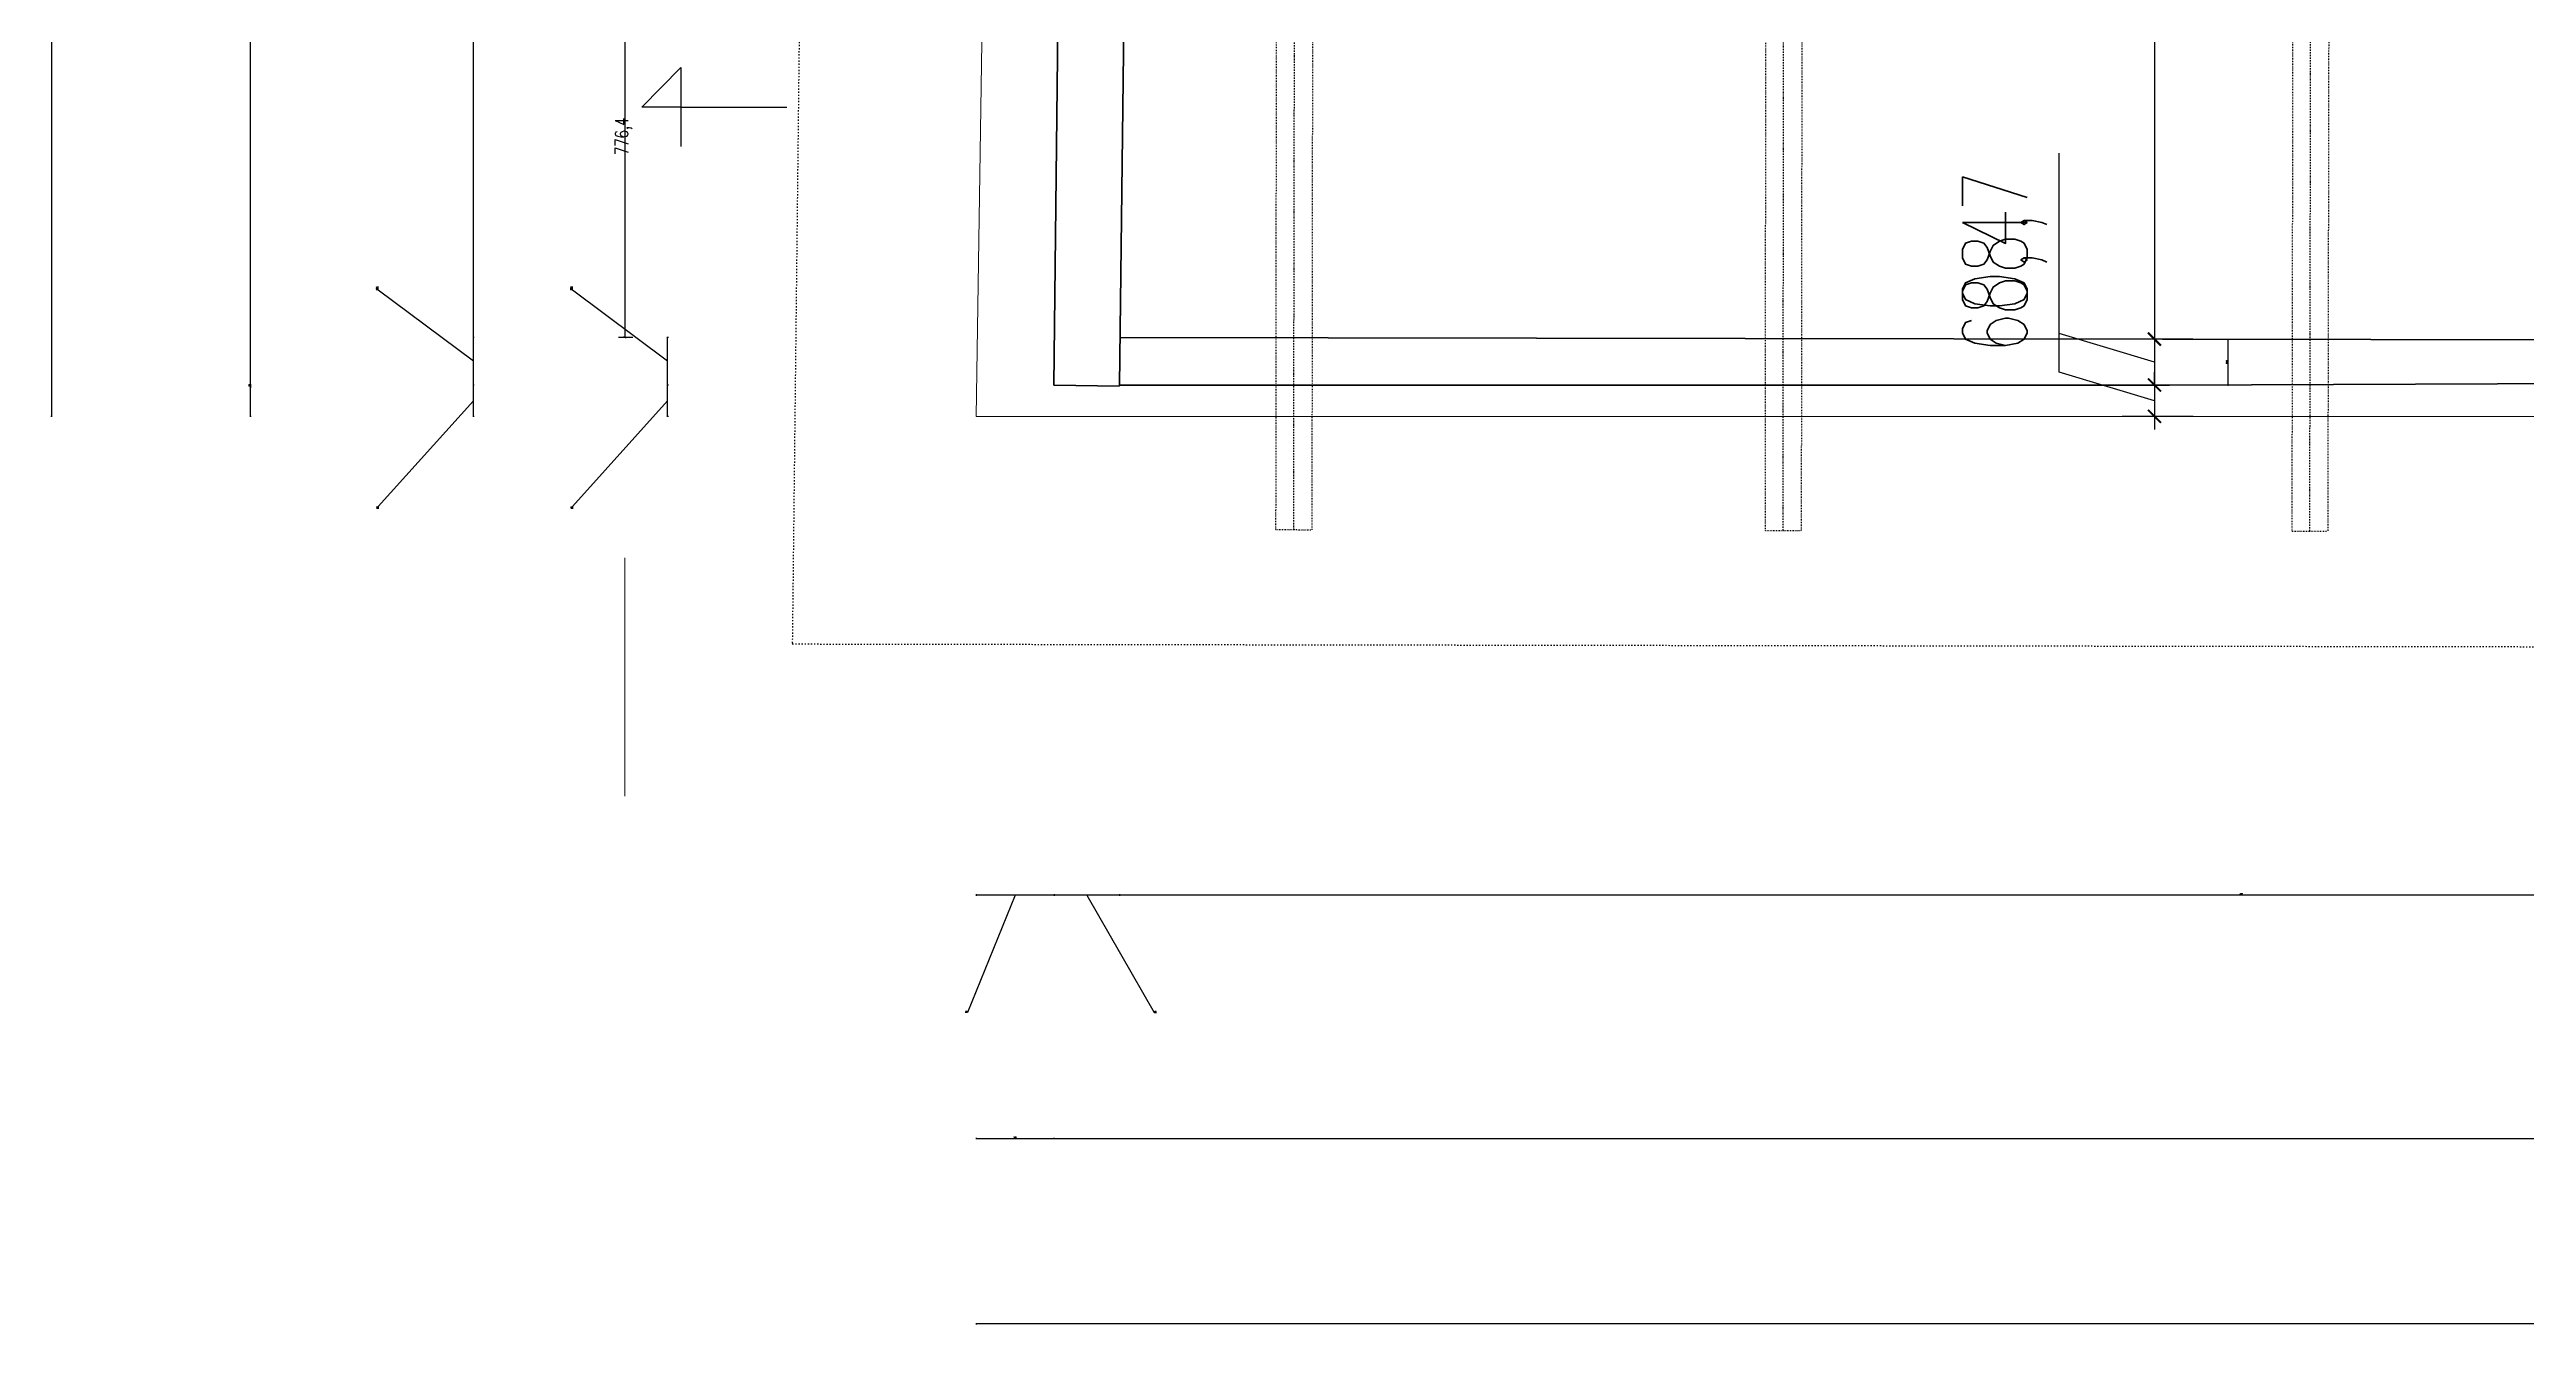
# Model space of a CAD drawing. Header units: millimetres. Extents: x -324080 to 120693, y -32448 to 53734.
# Drawn here: x -216183 to -211400, y -6174 to -3713 of the extents above; entities that cross this region are included whole.
import ezdxf

# ---------------------------------------------------------------- set-up
doc = ezdxf.new("R2010")
doc.units = ezdxf.units.MM
doc.linetypes.add('ACAD_ISO03W100', pattern=[30, 12, -18])
doc.linetypes.add('KRESKAKROPKA', pattern=[25.4, 12.7, -6.35, 0, -6.35])
doc.layers.add('przerywana', color=7, linetype='ACAD_ISO03W100')
doc.layers.add('wymiary', color=253, linetype='Continuous', lineweight=5)
doc.layers.add('ściany', color=5, linetype='Continuous', lineweight=50)
doc.styles.add('Opisowy', font='simplex.shx', dxfattribs={"width": 0.75, "height": 2.5})
doc.dimstyles.new('Opisowy', dxfattribs={"dimscale": 0, "dimtxt": 2.5, "dimasz": 0.5, "dimexe": 1.25, "dimexo": 0.625, "dimtad": 1, "dimdec": 1, "dimtxsty": 'Opisowy', "dimblk": 'ARCHTICK', "dimcen": 1, "dimadec": 0, "dimazin": 0, "dimtfac": 1, "dimtdec": 1, "dimtmove": 0, "dimatfit": 3, "dimfxl": 1.5, "dimfxlon": 1, "dimarcsym": 0})

# ---------------------------------------------------------------- blocks, each defined once
blk = doc.blocks.new('_ArchTick')
at = {"color": 0, "linetype": 'ByBlock', "const_width": 0.15}
blk.add_lwpolyline([(-0.5, -0.5), (0.5, 0.5)], dxfattribs=at)
blk = doc.blocks.new('*D1052')
at = {"layer": 'Defpoints', "color": 0}
for p in [(-214116.7, -4055.8), (-209784.1, -4138.3), (-214116.7, -5345.3)]:
    blk.add_point(p, dxfattribs=at)
at = {"layer": 'wymiary', "color": 0, "lineweight": -2}
for p, q in [((-214116.7, -5343.8), (-214116.7, -5346.5)), ((-209784.1, -5345.3), (-214116.7, -5345.3)), ((-209784.1, -5343.8), (-209784.1, -5346.5))]:
    blk.add_line(p, q, dxfattribs=at)
at = {"layer": 'wymiary', "color": 0, "lineweight": -2, "xscale": 0.5, "yscale": 0.5, "zscale": 0.5, "rotation": 180}
blk.add_blockref('_ArchTick', (-214116.7, -5345.3), dxfattribs=at)
at = {"layer": 'wymiary', "color": 0, "lineweight": -2, "xscale": 0.5, "yscale": 0.5, "zscale": 0.5}
blk.add_blockref('_ArchTick', (-209784.1, -5345.3), dxfattribs=at)
at = {"layer": 'wymiary', "color": 0, "lineweight": 5, "insert": (-211950.4, -5343.4), "char_height": 2.5, "attachment_point": 5, "style": 'Opisowy'}
blk.add_mtext('867', dxfattribs=at)
blk = doc.blocks.new('*D1054')
at = {"layer": 'Defpoints', "color": 0}
for p in [(-214116.7, -4055.8), (-214242.8, -4148.3), (-214242.8, -5345.3)]:
    blk.add_point(p, dxfattribs=at)
at = {"layer": 'wymiary', "color": 0, "lineweight": -2}
for p, q in [((-214242.8, -5343.8), (-214242.8, -5346.5)), ((-214116.7, -5345.3), (-214242.8, -5345.3)), ((-214179.8, -5345.3), (-214049.4, -5572.2)), ((-214116.7, -5343.8), (-214116.7, -5346.5)), ((-214049.4, -5572.2), (-214045.1, -5572.2))]:
    blk.add_line(p, q, dxfattribs=at)
at = {"layer": 'wymiary', "color": 0, "lineweight": -2, "xscale": 0.5, "yscale": 0.5, "zscale": 0.5, "rotation": 180}
blk.add_blockref('_ArchTick', (-214242.8, -5345.3), dxfattribs=at)
at = {"layer": 'wymiary', "color": 0, "lineweight": -2, "xscale": 0.5, "yscale": 0.5, "zscale": 0.5}
blk.add_blockref('_ArchTick', (-214116.7, -5345.3), dxfattribs=at)
at = {"layer": 'wymiary', "color": 0, "lineweight": 5, "insert": (-214047.2, -5570.3), "char_height": 2.5, "attachment_point": 5, "style": 'Opisowy'}
blk.add_mtext('25', dxfattribs=at)
blk = doc.blocks.new('*D1056')
at = {"layer": 'Defpoints', "color": 0}
for p in [(-214242.8, -4148.3), (-214393.5, -4208.3), (-214393.5, -5345.3)]:
    blk.add_point(p, dxfattribs=at)
at = {"layer": 'wymiary', "color": 0, "lineweight": -2}
for p, q in [((-214318.2, -5345.3), (-214410.2, -5572.2)), ((-214393.5, -5343.8), (-214393.5, -5346.5)), ((-214242.8, -5345.3), (-214393.5, -5345.3)), ((-214242.8, -5343.8), (-214242.8, -5346.5)), ((-214410.2, -5572.2), (-214414.5, -5572.2))]:
    blk.add_line(p, q, dxfattribs=at)
at = {"layer": 'wymiary', "color": 0, "lineweight": -2, "xscale": 0.5, "yscale": 0.5, "zscale": 0.5, "rotation": 180}
blk.add_blockref('_ArchTick', (-214393.5, -5345.3), dxfattribs=at)
at = {"layer": 'wymiary', "color": 0, "lineweight": -2, "xscale": 0.5, "yscale": 0.5, "zscale": 0.5}
blk.add_blockref('_ArchTick', (-214242.8, -5345.3), dxfattribs=at)
at = {"layer": 'wymiary', "color": 0, "lineweight": 5, "insert": (-214412.4, -5570.3), "char_height": 2.5, "attachment_point": 5, "style": 'Opisowy'}
blk.add_mtext('30', dxfattribs=at)
blk = doc.blocks.new('*D1058')
at = {"layer": 'Defpoints', "color": 0}
for p in [(-214243.5, -4121.6), (-214393.5, -4181.6), (-214243.5, -5815.1)]:
    blk.add_point(p, dxfattribs=at)
at = {"layer": 'wymiary', "color": 0, "lineweight": -2}
for p, q in [((-214393.5, -5813.6), (-214393.5, -5816.3)), ((-214393.5, -5815.1), (-214243.5, -5815.1)), ((-214243.5, -5813.6), (-214243.5, -5816.3))]:
    blk.add_line(p, q, dxfattribs=at)
at = {"layer": 'wymiary', "color": 0, "lineweight": -2, "xscale": 0.5, "yscale": 0.5, "zscale": 0.5, "rotation": 180}
blk.add_blockref('_ArchTick', (-214393.5, -5815.1), dxfattribs=at)
at = {"layer": 'wymiary', "color": 0, "lineweight": -2, "xscale": 0.5, "yscale": 0.5, "zscale": 0.5}
blk.add_blockref('_ArchTick', (-214243.5, -5815.1), dxfattribs=at)
at = {"layer": 'wymiary', "color": 0, "lineweight": 5, "insert": (-214318.5, -5813.2), "char_height": 2.5, "attachment_point": 5, "style": 'Opisowy'}
blk.add_mtext('150', dxfattribs=at)
blk = doc.blocks.new('*D1059')
at = {"layer": 'Defpoints', "color": 0}
for p in [(-214243.5, -4121.6), (-204683.5, -4136.6), (-204683.5, -5815.1)]:
    blk.add_point(p, dxfattribs=at)
at = {"layer": 'wymiary', "color": 0, "lineweight": -2}
for p, q in [((-214243.5, -5813.6), (-214243.5, -5816.3)), ((-214243.5, -5815.1), (-204683.5, -5815.1)), ((-204683.5, -5813.6), (-204683.5, -5816.3))]:
    blk.add_line(p, q, dxfattribs=at)
at = {"layer": 'wymiary', "color": 0, "lineweight": -2, "xscale": 0.5, "yscale": 0.5, "zscale": 0.5, "rotation": 180}
blk.add_blockref('_ArchTick', (-214243.5, -5815.1), dxfattribs=at)
at = {"layer": 'wymiary', "color": 0, "lineweight": -2, "xscale": 0.5, "yscale": 0.5, "zscale": 0.5}
blk.add_blockref('_ArchTick', (-204683.5, -5815.1), dxfattribs=at)
at = {"layer": 'wymiary', "color": 0, "lineweight": 5, "insert": (-209463.5, -5813.2), "char_height": 2.5, "attachment_point": 5, "style": 'Opisowy'}
blk.add_mtext('9560', dxfattribs=at)
blk = doc.blocks.new('*D1061')
at = {"layer": 'Defpoints', "color": 0}
for p in [(-214393.5, -4290.4), (-204508.5, -4290.4), (-214393.5, -6172.7)]:
    blk.add_point(p, dxfattribs=at)
at = {"layer": 'wymiary', "color": 0, "lineweight": -2}
for p, q in [((-214393.5, -6171.2), (-214393.5, -6173.9)), ((-204508.5, -6172.7), (-214393.5, -6172.7)), ((-204508.5, -6171.2), (-204508.5, -6173.9))]:
    blk.add_line(p, q, dxfattribs=at)
at = {"layer": 'wymiary', "color": 0, "lineweight": -2, "xscale": 0.5, "yscale": 0.5, "zscale": 0.5, "rotation": 180}
blk.add_blockref('_ArchTick', (-214393.5, -6172.7), dxfattribs=at)
at = {"layer": 'wymiary', "color": 0, "lineweight": -2, "xscale": 0.5, "yscale": 0.5, "zscale": 0.5}
blk.add_blockref('_ArchTick', (-204508.5, -6172.7), dxfattribs=at)
at = {"layer": 'wymiary', "color": 0, "lineweight": 5, "insert": (-209451, -6170.8), "char_height": 2.5, "attachment_point": 5, "style": 'Opisowy'}
blk.add_mtext('9885', dxfattribs=at)
blk = doc.blocks.new('*D1062')
at = {"layer": 'Defpoints', "color": 0}
for p in [(-215364.3, -4361.4), (-214267.8, -4361.4), (-214418.5, -4421.4)]:
    blk.add_point(p, dxfattribs=at)
at = {"layer": 'wymiary', "color": 0, "lineweight": -2}
for p, q in [((-215364.3, -4391.4), (-215548, -4595.2)), ((-215362.8, -4361.4), (-215365.5, -4361.4)), ((-215364.3, -4421.4), (-215364.3, -4361.4)), ((-215362.8, -4421.4), (-215365.5, -4421.4)), ((-215548, -4595.2), (-215548, -4599.5))]:
    blk.add_line(p, q, dxfattribs=at)
at = {"layer": 'wymiary', "color": 0, "lineweight": -2, "xscale": 0.5, "yscale": 0.5, "zscale": 0.5}
for p, rotation in [((-215364.3, -4361.4), 90), ((-215364.3, -4421.4), 270)]:
    blk.add_blockref('_ArchTick', p, dxfattribs=dict(at, rotation=rotation))
at = {"layer": 'wymiary', "color": 0, "lineweight": 5, "insert": (-215549.9, -4597.4), "char_height": 2.5, "attachment_point": 5, "rotation": 90, "style": 'Opisowy'}
blk.add_mtext('60', dxfattribs=at)
blk = doc.blocks.new('*D1064')
at = {"layer": 'Defpoints', "color": 0}
for p in [(-215364.3, -4268.9), (-214141.7, -4268.9), (-214267.8, -4361.4)]:
    blk.add_point(p, dxfattribs=at)
at = {"layer": 'wymiary', "color": 0, "lineweight": -2}
for p, q in [((-215548, -4177.5), (-215548, -4170.6)), ((-215364.3, -4315.1), (-215548, -4177.5)), ((-215362.8, -4268.9), (-215365.5, -4268.9)), ((-215364.3, -4361.4), (-215364.3, -4268.9)), ((-215362.8, -4361.4), (-215365.5, -4361.4))]:
    blk.add_line(p, q, dxfattribs=at)
at = {"layer": 'wymiary', "color": 0, "lineweight": -2, "xscale": 0.5, "yscale": 0.5, "zscale": 0.5}
for p, rotation in [((-215364.3, -4268.9), 90), ((-215364.3, -4361.4), 270)]:
    blk.add_blockref('_ArchTick', p, dxfattribs=dict(at, rotation=rotation))
at = {"layer": 'wymiary', "color": 0, "lineweight": 5, "insert": (-215550.1, -4174.1), "char_height": 2.5, "attachment_point": 5, "rotation": 90, "style": 'Opisowy'}
blk.add_mtext('92,5', dxfattribs=at)
blk = doc.blocks.new('*D1066')
at = {"layer": 'Defpoints', "color": 0}
for p in [(-215364.3, 160.8), (-214437.3, 160.8), (-214141.7, -4268.9)]:
    blk.add_point(p, dxfattribs=at)
at = {"layer": 'wymiary', "color": 0, "lineweight": -2}
for p, q in [((-215362.8, 160.8), (-215365.5, 160.8)), ((-215364.3, -4268.9), (-215364.3, 160.8)), ((-215362.8, -4268.9), (-215365.5, -4268.9))]:
    blk.add_line(p, q, dxfattribs=at)
at = {"layer": 'wymiary', "color": 0, "lineweight": -2, "xscale": 0.5, "yscale": 0.5, "zscale": 0.5}
for p, rotation in [((-215364.3, 160.8), 90), ((-215364.3, -4268.9), 270)]:
    blk.add_blockref('_ArchTick', p, dxfattribs=dict(at, rotation=rotation))
at = {"layer": 'wymiary', "color": 0, "lineweight": 5, "insert": (-215366.4, -2054), "char_height": 2.5, "attachment_point": 5, "rotation": 90, "style": 'Opisowy'}
blk.add_mtext('4429,7', dxfattribs=at)
blk = doc.blocks.new('*D1072')
at = {"layer": 'Defpoints', "color": 0}
for p in [(-215794.7, -4365.4), (-214303.1, -4365.4), (-214453, -4421.4)]:
    blk.add_point(p, dxfattribs=at)
at = {"layer": 'wymiary', "color": 0, "lineweight": -2}
for p, q in [((-215793.2, -4365.4), (-215795.9, -4365.4)), ((-215794.7, -4359.3), (-215794.7, -4365.4)), ((-215794.7, -4421.4), (-215794.7, -4365.4)), ((-215793.2, -4421.4), (-215795.9, -4421.4))]:
    blk.add_line(p, q, dxfattribs=at)
at = {"layer": 'wymiary', "color": 0, "lineweight": -2, "xscale": 0.5, "yscale": 0.5, "zscale": 0.5}
for p, rotation in [((-215794.7, -4365.4), 90), ((-215794.7, -4421.4), 270)]:
    blk.add_blockref('_ArchTick', p, dxfattribs=dict(at, rotation=rotation))
at = {"layer": 'wymiary', "color": 0, "lineweight": 5, "insert": (-215796.6, -4361.4), "char_height": 2.5, "attachment_point": 5, "rotation": 90, "style": 'Opisowy'}
blk.add_mtext('56', dxfattribs=at)
blk = doc.blocks.new('*D1074')
at = {"layer": 'Defpoints', "color": 0}
for p in [(-215794.7, 255.5), (-214600.1, 255.5), (-214303.1, -4365.4)]:
    blk.add_point(p, dxfattribs=at)
at = {"layer": 'wymiary', "color": 0, "lineweight": -2}
for p, q in [((-215793.2, 255.5), (-215795.9, 255.5)), ((-215794.7, -4365.4), (-215794.7, 255.5)), ((-215793.2, -4365.4), (-215795.9, -4365.4))]:
    blk.add_line(p, q, dxfattribs=at)
at = {"layer": 'wymiary', "color": 0, "lineweight": -2, "xscale": 0.5, "yscale": 0.5, "zscale": 0.5}
for p, rotation in [((-215794.7, 255.5), 90), ((-215794.7, -4365.4), 270)]:
    blk.add_blockref('_ArchTick', p, dxfattribs=dict(at, rotation=rotation))
at = {"layer": 'wymiary', "color": 0, "lineweight": 5, "insert": (-215796.8, -2055), "char_height": 2.5, "attachment_point": 5, "rotation": 90, "style": 'Opisowy'}
blk.add_mtext('4620,8', dxfattribs=at)
blk = doc.blocks.new('*D1076')
at = {"layer": 'Defpoints', "color": 0}
for p in [(-214731.2, 380.4), (-216179, -4421.4), (-214803, -4421.4)]:
    blk.add_point(p, dxfattribs=at)
at = {"layer": 'wymiary', "color": 0, "lineweight": -2}
for p, q in [((-216177.5, 380.4), (-216180.2, 380.4)), ((-216179, 380.4), (-216179, -4421.4)), ((-216177.5, -4421.4), (-216180.2, -4421.4))]:
    blk.add_line(p, q, dxfattribs=at)
at = {"layer": 'wymiary', "color": 0, "lineweight": -2, "xscale": 0.5, "yscale": 0.5, "zscale": 0.5}
for p, rotation in [((-216179, 380.4), 90), ((-216179, -4421.4), 270)]:
    blk.add_blockref('_ArchTick', p, dxfattribs=dict(at, rotation=rotation))
at = {"layer": 'wymiary', "color": 0, "lineweight": 5, "insert": (-216181.1, -2020.5), "char_height": 2.5, "attachment_point": 5, "rotation": 90, "style": 'Opisowy'}
blk.add_mtext('4801,8', dxfattribs=at)
blk = doc.blocks.new('*D1092')
at = {"layer": 'Defpoints', "color": 0, "transparency": 16777216}
for p in [(-211976.7, -4272.3), (-211976.3, -4360.9), (-211976.2, -4360.9)]:
    blk.add_point(p, dxfattribs=at)
at = {"layer": 'wymiary', "color": 0, "lineweight": -2, "transparency": 16777216}
for p, q in [((-211976.2, -4272.3), (-211974.9, -4272.3)), ((-211976.2, -4272.3), (-211976.2, -4360.9)), ((-211976.2, -4360.9), (-211974.9, -4360.9))]:
    blk.add_line(p, q, dxfattribs=at)
at = {"layer": 'wymiary', "color": 0, "lineweight": -2, "transparency": 16777216, "xscale": 0.5, "yscale": 0.5, "zscale": 0.5}
for p, rotation in [((-211976.2, -4272.3), 90), ((-211976.2, -4360.9), 270)]:
    blk.add_blockref('_ArchTick', p, dxfattribs=dict(at, rotation=rotation))
at = {"layer": 'wymiary', "color": 0, "lineweight": 5, "transparency": 16777216, "insert": (-211978.3, -4316.6), "char_height": 2.5, "attachment_point": 5, "rotation": 90, "style": 'Opisowy'}
blk.add_mtext('88,6', dxfattribs=at)
blk = doc.blocks.new('*D1115')
at = {"layer": 'Defpoints', "color": 0}
for p in [(-214989.3, -4361.4), (-213892.8, -4361.4), (-214043.5, -4421.4)]:
    blk.add_point(p, dxfattribs=at)
at = {"layer": 'wymiary', "color": 0, "lineweight": -2}
for p, q in [((-214989.3, -4391.4), (-215173, -4595.2)), ((-214987.8, -4361.4), (-214990.5, -4361.4)), ((-214989.3, -4421.4), (-214989.3, -4361.4)), ((-214987.8, -4421.4), (-214990.5, -4421.4)), ((-215173, -4595.2), (-215173, -4599.5))]:
    blk.add_line(p, q, dxfattribs=at)
at = {"layer": 'wymiary', "color": 0, "lineweight": -2, "xscale": 0.5, "yscale": 0.5, "zscale": 0.5}
for p, rotation in [((-214989.3, -4361.4), 90), ((-214989.3, -4421.4), 270)]:
    blk.add_blockref('_ArchTick', p, dxfattribs=dict(at, rotation=rotation))
at = {"layer": 'wymiary', "color": 0, "lineweight": 5, "insert": (-215174.9, -4597.4), "char_height": 2.5, "attachment_point": 5, "rotation": 90, "style": 'Opisowy'}
blk.add_mtext('60', dxfattribs=at)
blk = doc.blocks.new('*D1117')
at = {"layer": 'Defpoints', "color": 0}
for p in [(-214989.3, -4268.9), (-214115.6, -4268.9), (-214116.7, -4361.4)]:
    blk.add_point(p, dxfattribs=at)
at = {"layer": 'wymiary', "color": 0, "lineweight": -2}
for p, q in [((-215173, -4177.5), (-215173, -4170.6)), ((-214989.3, -4315.1), (-215173, -4177.5)), ((-214987.8, -4268.9), (-214990.5, -4268.9)), ((-214989.3, -4361.4), (-214989.3, -4268.9)), ((-214987.8, -4361.4), (-214990.5, -4361.4))]:
    blk.add_line(p, q, dxfattribs=at)
at = {"layer": 'wymiary', "color": 0, "lineweight": -2, "xscale": 0.5, "yscale": 0.5, "zscale": 0.5}
for p, rotation in [((-214989.3, -4268.9), 90), ((-214989.3, -4361.4), 270)]:
    blk.add_blockref('_ArchTick', p, dxfattribs=dict(at, rotation=rotation))
at = {"layer": 'wymiary', "color": 0, "lineweight": 5, "insert": (-215175.1, -4174.1), "char_height": 2.5, "attachment_point": 5, "rotation": 90, "style": 'Opisowy'}
blk.add_mtext('92,5', dxfattribs=at)
blk = doc.blocks.new('*D1144')
at = {"layer": 'Defpoints', "color": 0, "transparency": 16777216}
for p in [(-214233.6, -3492.5), (-215071.6, -4268.9), (-214116.7, -4268.9)]:
    blk.add_point(p, dxfattribs=at)
at = {"layer": 'wymiary', "color": 0, "lineweight": -2, "transparency": 16777216}
for p, q in [((-215056.6, -3492.5), (-215084.1, -3492.5)), ((-215071.6, -3492.5), (-215071.6, -4268.9)), ((-215056.6, -4268.9), (-215084.1, -4268.9))]:
    blk.add_line(p, q, dxfattribs=at)
at = {"layer": 'wymiary', "color": 0, "lineweight": -2, "transparency": 16777216, "xscale": 5, "yscale": 5, "zscale": 5}
for p, rotation in [((-215071.6, -3492.5), 90), ((-215071.6, -4268.9), 270)]:
    blk.add_blockref('_ArchTick', p, dxfattribs=dict(at, rotation=rotation))
at = {"layer": 'wymiary', "color": 0, "transparency": 16777216, "insert": (-215074, -3880.7), "char_height": 25, "attachment_point": 5, "rotation": 90, "style": 'Opisowy'}
blk.add_mtext('776,4', dxfattribs=at)
blk = doc.blocks.new('*D1605')
at = {"layer": 'Defpoints', "color": 0, "transparency": 16777216}
for p in [(-211929.3, -2123.1), (-212118.1, -4272.2), (-212012.6, -4272.2)]:
    blk.add_point(p, dxfattribs=at)
at = {"layer": 'wymiary', "color": 0, "lineweight": -2, "transparency": 16777216}
for p, q in [((-212043.1, -2123.1), (-212180.6, -2123.1)), ((-212118.1, -2123.1), (-212118.1, -4272.2)), ((-212043.9, -4272.2), (-212180.6, -4272.2))]:
    blk.add_line(p, q, dxfattribs=at)
at = {"layer": 'wymiary', "color": 0, "lineweight": -2, "transparency": 16777216, "xscale": 25, "yscale": 25, "zscale": 25}
for p, rotation in [((-212118.1, -2123.1), 90), ((-212118.1, -4272.2), 270)]:
    blk.add_blockref('_ArchTick', p, dxfattribs=dict(at, rotation=rotation))
at = {"layer": 'wymiary', "color": 0, "transparency": 16777216, "insert": (-212223.7, -3197.7), "char_height": 125, "attachment_point": 5, "rotation": 90, "style": 'Opisowy'}
blk.add_mtext('2149,1', dxfattribs=at)
blk = doc.blocks.new('*D1606')
at = {"layer": 'Defpoints', "color": 0, "transparency": 16777216}
for p in [(-212012.6, -4272.2), (-212118.1, -4360.9), (-211988, -4360.9)]:
    blk.add_point(p, dxfattribs=at)
at = {"layer": 'wymiary', "color": 0, "lineweight": -2, "transparency": 16777216}
for p, q in [((-212301.9, -4261.4), (-212301.9, -3913.2)), ((-212118.1, -4316.6), (-212301.9, -4261.4)), ((-212043.9, -4272.2), (-212180.6, -4272.2)), ((-212118.1, -4272.2), (-212118.1, -4360.9)), ((-212043.1, -4360.9), (-212180.6, -4360.9))]:
    blk.add_line(p, q, dxfattribs=at)
at = {"layer": 'wymiary', "color": 0, "lineweight": -2, "transparency": 16777216, "xscale": 25, "yscale": 25, "zscale": 25}
for p, rotation in [((-212118.1, -4272.2), 90), ((-212118.1, -4360.9), 270)]:
    blk.add_blockref('_ArchTick', p, dxfattribs=dict(at, rotation=rotation))
at = {"layer": 'wymiary', "color": 0, "transparency": 16777216, "insert": (-212407.5, -4087.3), "char_height": 125, "attachment_point": 5, "rotation": 90, "style": 'Opisowy'}
blk.add_mtext('88,7', dxfattribs=at)
blk = doc.blocks.new('*D1607')
at = {"layer": 'Defpoints', "color": 0, "transparency": 16777216}
for p in [(-211988, -4360.9), (-212118.1, -4421.4), (-212006.1, -4421.4)]:
    blk.add_point(p, dxfattribs=at)
at = {"layer": 'wymiary', "color": 0, "lineweight": -2, "transparency": 16777216}
for p, q in [((-212301.9, -4336), (-212301.9, -3983.3)), ((-212118.1, -4391.2), (-212301.9, -4336)), ((-212118.1, -4360.9), (-212118.1, -4335.9)), ((-212043.1, -4360.9), (-212180.6, -4360.9)), ((-212118.1, -4360.9), (-212118.1, -4421.4)), ((-212118.1, -4360.9), (-212118.1, -4421.4)), ((-212043.1, -4421.4), (-212180.6, -4421.4)), ((-212118.1, -4421.4), (-212118.1, -4446.4))]:
    blk.add_line(p, q, dxfattribs=at)
at = {"layer": 'wymiary', "color": 0, "lineweight": -2, "transparency": 16777216, "xscale": 25, "yscale": 25, "zscale": 25}
for p, rotation in [((-212118.1, -4360.9), 270), ((-212118.1, -4421.4), 90)]:
    blk.add_blockref('_ArchTick', p, dxfattribs=dict(at, rotation=rotation))
at = {"layer": 'wymiary', "color": 0, "transparency": 16777216, "insert": (-212407.5, -4159.7), "char_height": 125, "attachment_point": 5, "rotation": 90, "style": 'Opisowy'}
blk.add_mtext('60,4', dxfattribs=at)

msp = doc.modelspace()

# ---------------------------------------------------------------- linework, layer by layer
at = {"linetype": 'ACAD_ISO03W100', "ltscale": 0.1}
for p, q in [((-213814.46, -4639.86), (-213809, 532.66)), ((-213738.98, 533.02), (-213745.17, -4640.09)), ((-212869.48, -4641.35), (-212864.02, 537.72)), ((-212793.99, 537.48), (-212800.18, -4641.58)), ((-211852.15, -4642.97), (-211843.91, 544.86)), ((-211773.88, 542.78), (-211783.4, -4643.14)), ((-213814.46, -4639.86), (-213745.17, -4640.09)), ((-212869.48, -4641.35), (-212800.18, -4641.58)), ((-211852.15, -4642.92), (-211783.4, -4643.14))]:
    msp.add_line(p, q, dxfattribs=at)
at = {"linetype": 'KRESKAKROPKA', "ltscale": 0.2}
for p, q in [((-213780.3, -4640.01), (-213772.11, 532.83)), ((-212835.32, -4641.5), (-212828.99, 537.64)), ((-211818.05, -4643.03), (-211809.92, 542.73))]:
    msp.add_line(p, q, dxfattribs=at)
at = {"lineweight": 13}
for p, q in [((-214393.51, -4421.38), (-214321.64, 380.44)), ((-204508.51, -4421.38), (-214393.51, -4421.38))]:
    msp.add_line(p, q, dxfattribs=at)
at = {"lineweight": 30}
for p, q in [((-215038.97, -3824.31), (-214963.97, -3748.1)), ((-214963.97, -3748.1), (-214963.97, -3900.53)), ((-214963.97, -3824.31), (-215038.97, -3824.31)), ((-214963.97, -3824.31), (-214758.8, -3824.31))]:
    msp.add_line(p, q, dxfattribs=at)
at = {"layer": 'przerywana', "ltscale": 0.2}
for p, q in [((-214684.98, 753.17), (-214748.48, -4860.58)), ((-214748.48, -4860.58), (-204196.61, -4877.14))]:
    msp.add_line(p, q, dxfattribs=at)
at = {"layer": 'wymiary'}
msp.add_line((-215071.64, -4694.07), (-215071.64, -5154.29), dxfattribs=at)
at = {"layer": 'ściany', "lineweight": 50}
for p, q in [((-214190.61, 255.45), (-214243.53, -4361.38)), ((-214116.7, -4361.38), (-214061.14, 256.83))]:
    msp.add_line(p, q, dxfattribs=at)
at = {"layer": 'ściany', "lineweight": 35}
for p, q in [((-214116.7, -4268.88), (-209836.71, -4275.69)), ((-212088.79, -4361.38), (-209784.07, -4351.38)), ((-214243.53, -4361.38), (-214116.72, -4362.9)), ((-214116.7, -4361.38), (-212088.79, -4361.38))]:
    msp.add_line(p, q, dxfattribs=at)

# ---------------------------------------------------------------- dimensions: what is measured, and where the dimension line sits
at = {"layer": 'wymiary', "lineweight": 5}
for base, p1, p2, picture, middle in [((-216178.99, -4421.38), (-214731.18, 380.44), (-214803.05, -4421.38), '*D1076', (-216181.11, -2020.47)), ((-215794.69, 255.45), (-214303.11, -4365.39), (-214600.14, 255.45), '*D1074', (-215796.8, -2054.97)), ((-215364.25, 160.78), (-214141.7, -4268.88), (-214437.3, 160.78), '*D1066', (-215366.36, -2054.05)), ((-211976.18, -4360.89), (-211976.7, -4272.28), (-211976.32, -4360.89), '*D1092', (-211978.29, -4316.59))]:
    dim = msp.add_linear_dim(base=base, p1=p1, p2=p2, angle=90, dimstyle='Opisowy', dxfattribs=at)
    dim.commit()
    dim.dimension.update_dxf_attribs({"geometry": picture, "text_midpoint": middle})
at = {"layer": 'wymiary'}
for base, p1, p2, picture, middle in [((-212118.08, -4272.23), (-211929.29, -2123.12), (-212012.63, -4272.23), '*D1605', (-212223.74, -3197.67)), ((-212118.08, -4360.94), (-212012.63, -4272.23), (-211987.99, -4360.94), '*D1606', (-212407.52, -4230.2)), ((-212118.08, -4421.38), (-211987.99, -4360.94), (-212006.13, -4421.38), '*D1607', (-212407.52, -4304.77))]:
    dim = msp.add_linear_dim(base=base, p1=p1, p2=p2, angle=90, dimstyle='Opisowy', dxfattribs=at)
    dim.commit()
    dim.dimension.update_dxf_attribs({"geometry": picture, "text_midpoint": middle})
dim = msp.add_linear_dim(base=(-215071.64, -4268.88), p1=(-214233.57, -3492.49), p2=(-214116.7, -4268.88), angle=90, dimstyle='Opisowy', dxfattribs=at)
dim.commit()
dim.dimension.update_dxf_attribs({"geometry": '*D1144', "text_midpoint": (-215052.89, -3880.69), "dimtype": 160})
at = {"layer": 'wymiary', "lineweight": 5}
for base, p1, p2, text, picture, middle in [((-214242.84, -5345.26), (-214116.7, -4055.82), (-214242.84, -4148.31), '25', '*D1054', (-214048.74, -5572.2)), ((-214393.51, -5345.26), (-214242.84, -4148.31), (-214393.51, -4208.31), '30', '*D1056', (-214410.87, -5572.2))]:
    dim = msp.add_linear_dim(base=base, p1=p1, p2=p2, text=text, dimstyle='Opisowy', dxfattribs=at)
    dim.commit()
    dim.dimension.update_dxf_attribs({"geometry": picture, "text_midpoint": middle, "dimtype": 160})
dim = msp.add_linear_dim(base=(-214116.7, -5345.26), p1=(-209784.07, -4138.31), p2=(-214116.7, -4055.82), text='867', dimstyle='Opisowy', dxfattribs=at)
dim.commit()
dim.dimension.update_dxf_attribs({"geometry": '*D1052', "text_midpoint": (-211950.38, -5343.39)})
dim = msp.add_linear_dim(base=(-214243.53, -5815.08), p1=(-214393.51, -4181.63), p2=(-214243.53, -4121.63), dimstyle='Opisowy', override={"dimtmove": 1}, dxfattribs=at)
dim.commit()
dim.dimension.update_dxf_attribs({"geometry": '*D1058', "text_midpoint": (-214318.52, -5813.21)})
for base, p1, p2, picture, middle in [((-204683.51, -5815.08), (-214243.53, -4121.63), (-204683.51, -4136.63), '*D1059', (-209463.52, -5813.21)), ((-214393.51, -6172.68), (-204508.51, -4290.41), (-214393.51, -4290.41), '*D1061', (-209451.01, -6170.81))]:
    dim = msp.add_linear_dim(base=base, p1=p1, p2=p2, dimstyle='Opisowy', dxfattribs=at)
    dim.commit()
    dim.dimension.update_dxf_attribs({"geometry": picture, "text_midpoint": middle})
for base, p1, p2, picture, middle in [((-215364.25, -4268.88), (-214267.84, -4361.38), (-214141.7, -4268.88), '*D1064', (-215548.03, -4176.92)), ((-214989.25, -4268.88), (-214116.7, -4361.38), (-214115.59, -4268.88), '*D1117', (-215173.03, -4176.92)), ((-215364.25, -4361.38), (-214418.51, -4421.38), (-214267.84, -4361.38), '*D1062', (-215548.03, -4595.85)), ((-214989.25, -4361.38), (-214043.51, -4421.38), (-213892.84, -4361.38), '*D1115', (-215173.03, -4595.85))]:
    dim = msp.add_linear_dim(base=base, p1=p1, p2=p2, angle=90, dimstyle='Opisowy', dxfattribs=at)
    dim.commit()
    dim.dimension.update_dxf_attribs({"geometry": picture, "text_midpoint": middle, "dimtype": 160})
dim = msp.add_linear_dim(base=(-215794.69, -4365.39), p1=(-214453.05, -4421.38), p2=(-214303.11, -4365.39), angle=90, dimstyle='Opisowy', override={"dimtmove": 1}, dxfattribs=at)
dim.commit()
dim.dimension.update_dxf_attribs({"geometry": '*D1072', "text_midpoint": (-215794.69, -4361.38), "dimtype": 160})

doc.saveas('drawing.dxf')
